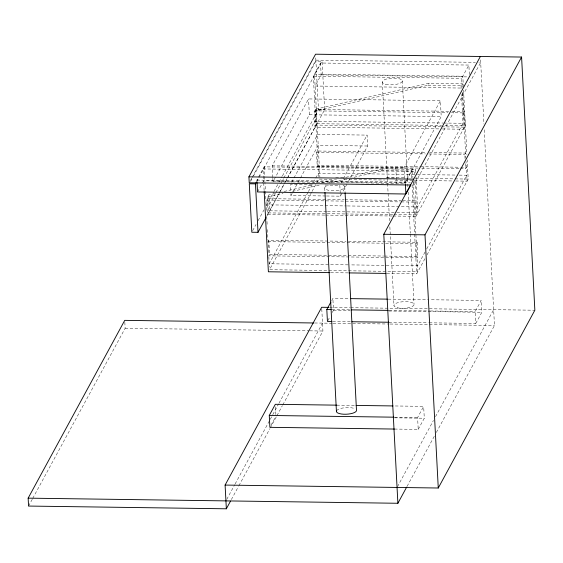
<?xml version="1.0" encoding="UTF-8"?>
<svg xmlns="http://www.w3.org/2000/svg" width="563" height="563" viewBox="0 0 563 563"><rect width="100%" height="100%" fill="white"/><g stroke="black" fill="none" stroke-linecap="round" stroke-linejoin="round"><path stroke-width="0.42" stroke-dasharray="2.81 2.11" d="M28.565 506.06L32.33 499.135M32.745 498.361L125.148 328.271L124.817 321.937M250.493 180.47L251.752 178.161M252.168 177.387L315.871 60.135L315.646 55.899M250.549 181.462L253.061 176.831M253.477 176.064L315.92 61.121L322.099 61.205L324.64 109.665L288.186 176.782M257.024 181.779L256.932 180.083L258.143 177.852M258.551 177.113L264.124 166.845L412.461 168.9L412.918 177.612M318.602 176.557L313.345 76.251L320.537 63.007L468.873 65.062L469.493 76.927M256.728 181.546L322.099 61.205M257.551 191.955L261.999 183.777M262.4 183.031L263.611 180.8L410.195 182.834M320.537 63.007L321.156 74.872L315.097 86.026L461.681 88.053M272.795 177.486L272.182 165.825L308.524 98.926L440.386 100.749L441.209 116.576L406.958 179.632M406.535 180.399L404.867 183.475L273.013 181.652L309.354 114.746L308.524 98.926M344.788 213.954L268.424 212.891L267.594 197.071L268.727 194.981L274.723 193.609M438.753 128.892L314.991 127.175L314.161 111.354L315.294 109.264L429.217 83.169L462.181 83.627L462.364 87.11M324.717 215.08L267.664 214.285L266.918 200.048L267.678 198.655L344.042 199.71M448.676 111.284L316.139 109.454L315.379 110.848L447.916 112.684M252.667 230.689L256.017 224.517M258.114 220.661L263.984 209.865M266.074 206.009L273.618 192.124M274.04 191.35L278.65 182.862M279.065 182.095L282 176.691M282.422 175.923L318.461 109.581L315.92 61.121M275.497 193.362L269.248 204.869L346.484 205.938M275.919 192.595L283.421 178.788M283.836 178.021L314.682 121.242L442.828 123.016M267.664 214.285L283.731 184.72M284.146 183.953L287.067 178.584M287.482 177.817L316.885 123.691L316.139 109.454M266.813 216.122L279.804 192.208M280.219 191.434L284.829 182.954M285.251 182.18L287.763 177.549M291.627 182.285L317.631 134.423L367.076 135.106L367.646 146.014L347.519 183.066M325.639 195.98L290.944 195.502L297.651 183.151M298.073 182.377L318.201 145.324L367.646 146.014M268.614 252.498L268.044 241.611L268.804 240.218L346.041 241.288M418.189 168.048L317.25 166.648L316.505 152.404L317.258 151.011L426.1 152.524M268.804 240.218L269.55 254.455L268.79 255.848L417.127 257.903L417.887 256.51L417.141 242.273L346.921 241.295M317.25 166.648L318.011 165.255L419.822 166.662M307.996 192.363L269.205 263.766L349.081 264.87M308.411 191.596L313 183.144M313.415 182.377L318.419 173.165L416.726 174.53M311.642 192.152L269.515 269.698L417.852 271.753L415.888 234.271M312.057 191.385L316.23 183.707M316.645 182.94L318.735 179.097L334.535 179.316M341.072 182.968L367.076 135.106M326.505 195.994L340.39 196.184L347.097 183.834M354.106 177.254L381.517 170.976L382.65 168.886L415.614 169.343L415.797 172.827M314.161 111.354L428.084 85.259L429.217 83.169M331.656 300.607L332.874 298.383L349.546 298.608M404.867 183.475L404.037 167.654L440.386 100.749M226.769 499.346L234.715 484.722M235.13 483.955L269.832 420.075M270.254 419.308L272.344 415.459M272.759 414.685L278.615 403.91M279.037 403.143L322.522 323.099M271.099 425.093L275.546 416.916M327.842 320.657L329.862 316.941M332.283 312.479L333.493 310.248L332.874 298.383M231.365 499.564L238.473 486.481M238.888 485.707L269.832 428.753M270.247 427.986L276.524 416.444M276.94 415.67L282.373 405.67M282.795 404.896L322.93 331.009L321.733 308.109M405.36 183.834L405.269 182.138L406.479 179.907M406.887 179.168L412.461 168.9M462.139 87.019L461.681 78.306L468.873 65.062M414.664 174.917L414.481 171.433L415.614 169.343M461.181 88.328L461.048 85.717L462.181 83.627M412.299 185.044L414.058 185.072L480.689 62.416L478.937 62.394M393.178 216.03L416.001 216.34L415.255 202.103L416.015 200.709L401.968 200.512M452.188 111.333L464.475 111.509L463.715 112.903L451.427 112.727M416.001 216.34L465.221 125.746L464.475 111.509M417.141 242.273L416.381 243.666L383.903 243.216M465.059 158.653L464.841 154.459L465.601 153.066L429.611 152.573M460.323 168.633L465.587 168.703L466.347 167.31L461.076 167.239M425.051 251.999L417.542 265.82L349.954 264.877M426.719 248.923L466.755 175.22L458.859 175.114M386.872 273.428L416.719 273.843L424.945 258.699M427.028 254.863L468.205 179.062L467.199 159.892M394.529 429.055L418.225 429.379L417.605 417.514L423.665 406.359L393.819 405.951M429.252 322.81L475.77 323.451L475.151 311.585L481.21 300.438L429.421 299.72M418.225 429.379L424.284 418.232L423.665 406.359M475.77 323.451L481.829 312.303L481.21 300.438M397.478 486.678L433.433 420.491M435.53 416.641L493.645 309.657M407.084 486.341L434.263 436.311M436.353 432.461L494.476 325.484L484.187 129.194M284.146 191.448L312.416 184.974M320.98 183.01L336.4 179.484M345.816 177.324L382.65 168.886M267.594 197.071L283.013 193.538M292.436 191.385L319.84 185.1M329.264 182.947L344.683 179.414M315.871 60.135L475.425 62.345M321.156 74.872L467.74 76.906M313.345 76.251L461.681 78.306M428.084 85.259L461.048 85.717M318.461 109.581L324.64 109.665M309.354 114.746L441.209 116.576M443.707 123.03L463.018 123.297L417.584 206.924L400.033 206.684M316.885 123.691L441.519 125.422M445.03 125.465L465.221 125.746M440.766 126.816L316.125 125.085L315.294 109.264M441.638 126.823L464.461 127.139L462.638 92.332M442.258 128.941L463.328 129.23L461.505 94.422M316.505 152.404L425.339 153.917M428.851 153.966L464.841 154.459M420.702 166.676L460.203 167.225M272.182 165.825L404.037 167.654M421.701 168.098L459.443 168.618M381.517 170.976L414.481 171.433M417.605 174.537L457.979 175.1M386.507 177.296L404.558 177.542M335.668 177.225L344.443 177.352M386.577 177.936L394.473 178.042M415.543 178.337L454.158 178.872M455.038 178.879L468.205 179.062M344.19 179.449L384.564 180.012M395.092 180.16L413.531 180.413M414.403 180.427L452.145 180.948M455.657 180.997L467.072 181.152L466.037 161.447M256.932 180.083L405.269 182.138M312.057 184.903L290.374 184.601L290.811 192.989M325.069 185.079L339.82 185.283L340.256 193.672M344.915 199.724L401.088 200.498M266.918 200.048L400.335 201.899M401.215 201.906L415.255 202.103M347.364 205.952L399.153 206.67M326.61 211.597L269.557 210.801L268.727 194.981M327.49 211.604L395.951 212.554M396.831 212.568L417.894 212.856L416.022 177.176M345.661 213.961L393.058 214.623M393.938 214.637L416.761 214.946L414.889 179.266M325.597 215.094L392.305 216.016M268.044 241.611L346.161 242.695M347.04 242.702L383.03 243.202M269.55 254.455L383.649 256.038M384.529 256.052L417.887 256.51M330.699 272.647L348.251 272.893M388.167 299.143L428.542 299.706M329.587 307.384L349.764 307.665M350.643 307.679L534.85 310.227M332.079 309.601L350.51 309.861M389.132 310.396L429.506 310.952M430.385 310.966L475.151 311.585M333.493 310.248L350.172 310.48M388.787 311.015L481.829 312.303M332.705 321.473L350.256 321.712M388.878 322.247L428.373 322.796M314.604 322.986L332.17 323.232M333.043 323.246L389.195 324.021M390.075 324.035L494.476 325.484M125.148 328.271L308.869 330.819M309.749 330.826L322.93 331.009M336.765 405.156L355.197 405.416M394.783 417.197L417.605 417.514M394.438 417.816L424.284 418.232M480.556 59.875L483.913 123.937M463.391 87.23L462.814 76.216L314.478 74.154L319.868 177.007M463.546 90.157L466.924 154.656M462.413 92.248L465.833 157.619M465.327 163.678L465.587 168.703M413.833 180.829L414.058 185.072M413.151 181.976L415.846 233.399M411.694 177.964L411.328 170.99L262.991 168.935L263.674 182.011M412.06 184.938L416.719 273.843M402.32 80.741L407.696 183.292M407.739 184.171L407.879 186.796M408.154 192.06L410.314 233.251M410.357 234.131L414.03 304.252M395.796 167.542L396.626 183.362M382.277 82.212L387.281 177.746M387.33 178.626L388.062 192.652M388.111 193.524L389.533 220.696M389.856 226.833L393.987 305.716M344.774 186.67L345.049 191.934M340.298 194.509L340.39 196.184M324.731 188.141L324.957 192.518M290.853 193.827L290.944 195.502M272.837 178.316L273.013 181.652M264.124 166.845L264.582 175.557M264.631 176.43L265.356 190.378M265.405 191.251L265.813 199.091M265.996 202.581L266.503 212.167M266.728 216.53L267.235 226.115M267.411 229.598L267.96 240.063M268.832 256.622L269.381 267.08M263.723 182.884L264.131 190.723M275.462 406.852L275.947 416.177M343.029 185.136A10.064 3.308 -3 0 1 340.699 189.801A10.064 3.308 -3 0 1 326.821 189.815A10.064 3.308 -3 0 1 328.349 185.15M336.575 410.772A10.064 3.308 -3 0 1 344.359 407.767A10.064 3.308 -3 0 1 354.739 408.639M385.782 84.309A10.064 3.308 -3 0 0 402.186 81.614A10.064 3.308 -3 0 0 388.927 78.51A10.064 3.308 -3 0 0 385.782 84.309M397.492 307.813A10.064 3.308 -3 0 0 413.896 305.118A10.064 3.308 -3 0 0 400.638 302.014A10.064 3.308 -3 0 0 397.492 307.813"/><path stroke-width="0.84" d="M230.527 501.105L226.347 508.797L28.565 506.06L28.15 498.149L124.733 320.361L313.725 322.979M410.547 185.023L249.24 182.785L248.923 176.852L315.561 54.203L521.584 57.053L534.85 310.227L438.267 488.015L225.101 485.067L226.347 508.797M255.468 183.862L249.289 183.777L251.83 232.237L258.009 232.322L255.468 183.862L256.306 182.321M258.009 232.322L265.968 217.663M225.101 485.067L321.691 307.278L328.708 307.37M394.529 429.055L269.888 427.324L269.269 415.459L275.328 404.304L336.765 405.156M331.825 321.459L327.434 321.396L326.814 309.53L330.854 302.099M28.15 498.149L397.886 503.273L383.79 234.271L480.38 56.483M406.296 193.264L410.737 185.086M438.267 488.015L424.995 234.841L521.584 57.053M397.886 503.273L406.669 487.108M248.923 176.852L413.742 179.14M383.79 234.271L424.995 234.841M329.819 272.64L268.382 271.788L264.181 191.596M349.13 272.907L385.993 273.414M350.425 298.622L387.288 299.136M326.814 309.53L331.199 309.594M351.389 309.868L388.252 310.382M352.009 321.74L388.878 322.247M356.076 405.423L392.939 405.937M269.269 415.459L393.903 417.183M405.402 184.685L405.888 194.01L257.551 191.955L257.066 182.63M345.098 192.806L356.485 410.174A10.064 3.308 -3 0 1 345.956 414.241A10.064 3.308 -3 0 1 336.575 410.772M324.957 192.518L336.442 411.644"/></g></svg>
